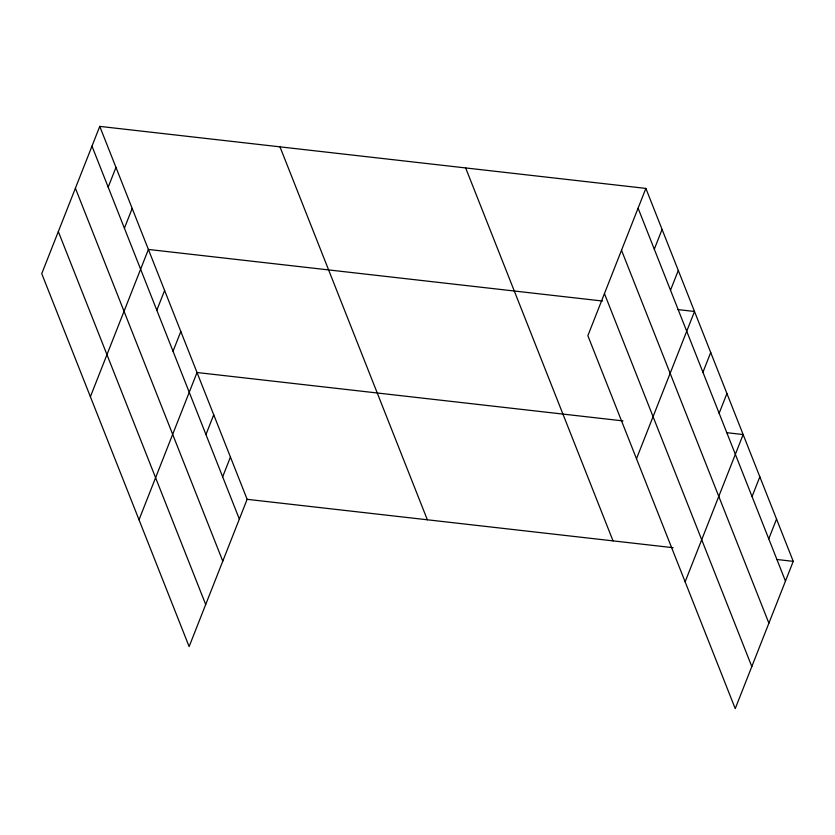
<?xml version="1.0" encoding="UTF-8"?>
<svg xmlns="http://www.w3.org/2000/svg" width="835" height="835" viewBox="0 0 835 835"><rect width="100%" height="100%" fill="white"/><g stroke="black" fill="none" stroke-linecap="round" stroke-linejoin="round"><path stroke-width="1.25" d="M99.762 126.377L41.75 273.65L189.127 646.593L247.139 499.32L99.762 126.377L645.872 188.407L793.25 561.35L735.238 708.623L587.861 335.68L645.872 188.407M108.185 187.165L115.971 167.397M124.405 228.195L132.191 208.426M90.389 396.729L148.4 249.446L602.484 301.028M156.823 310.234L164.61 290.465M173.033 351.264L180.819 331.495M139.017 519.798L197.029 372.514L622.993 420.903M205.953 434.555L213.739 414.786M222.653 476.816L230.439 457.048M654.296 249.195L662.082 229.427M670.505 290.225L678.291 270.457M636.489 458.749L694.511 311.476L677.895 309.587M702.934 372.264L710.721 352.495M719.144 413.294L726.93 393.525M685.128 581.828L743.14 434.544L726.523 432.655M752.053 496.585L759.84 476.816M768.764 538.846L776.55 519.078M247.139 499.32L673.104 547.697M776.634 559.46L793.25 561.35M638.086 208.176L785.464 581.118M621.511 250.249L768.889 623.192M604.436 293.607L751.813 666.549M465.659 167.939L613.036 540.882M279.976 146.845L427.353 519.788M91.975 146.146L239.353 519.088M75.4 188.219L222.778 561.162M58.325 231.577L205.702 604.519"/></g></svg>
